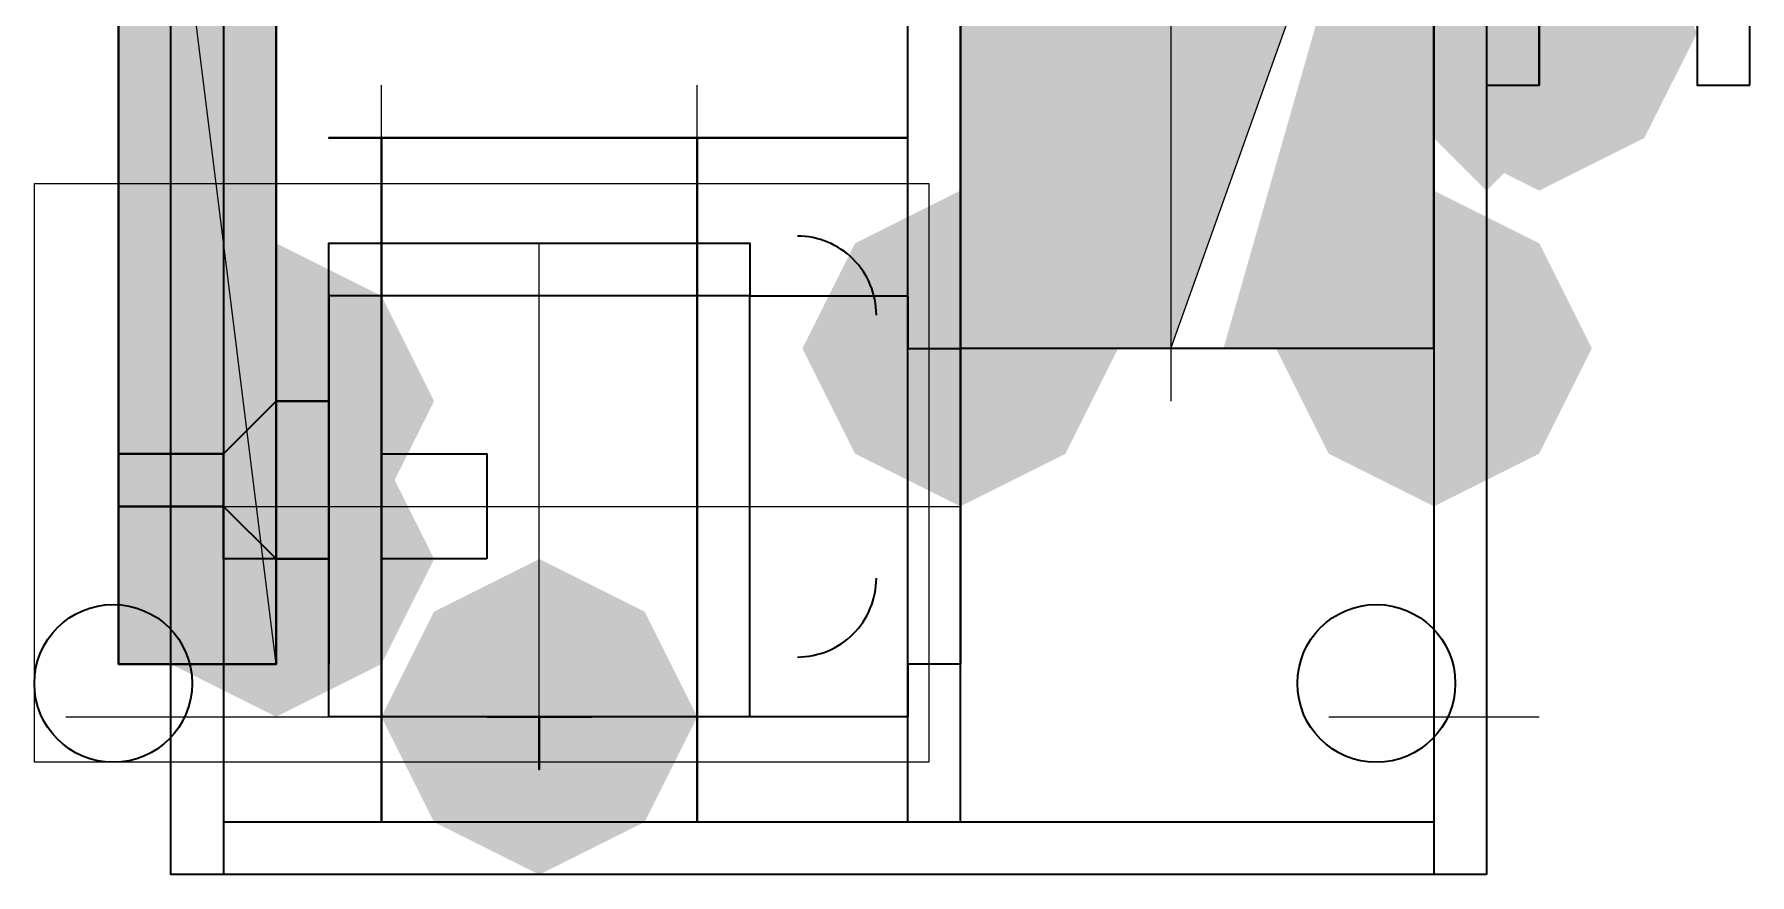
# Model space of a CAD drawing. Header units: millimetres. Extents: x 2315 to 4619, y 1334 to 1897.
# Drawn here: x 3728.426 to 3730.417, y 1515.92 to 1516.896 of the extents above; entities that cross this region are included whole.
import ezdxf

# ---------------------------------------------------------------- set-up
doc = ezdxf.new("R2010")
doc.units = ezdxf.units.MM
for name, color, linetype in [('PDF_3中心线层', 1, 'Continuous'), ('PDF_ACAD粗实线', 7, 'Continuous'), ('PDF_中心线层', 1, 'Continuous'), ('PDF_尺寸线层', 7, 'Continuous'), ('PDF_粗实线层', 7, 'Continuous'), ('PDF_虚线层', 6, 'Continuous')]:
    doc.layers.add(name, color=color, linetype=linetype)
picture_1 = doc.add_image_def('image6.png', size_in_pixel=(7, 11))

msp = doc.modelspace()

# ---------------------------------------------------------------- hatches: boundary and pattern name
at = {"layer": 'PDF_ACAD粗实线', "transparency": 33554559}
msp.add_hatch(color=256, dxfattribs=at).paths.add_polyline_path([(3730.1116, 1516.9584), (3730.0505, 1516.8973), (3729.9894, 1516.8363), (3730.0505, 1516.7752), (3730.1116, 1516.7141), (3730.1727, 1516.7752), (3730.2338, 1516.8363), (3730.1727, 1516.8973)])
at = {"layer": 'PDF_粗实线层', "true_color": 0xffffff, "transparency": 33554559}
h = msp.add_hatch(color=7, dxfattribs=at)
h.paths.add_polyline_path([(3730.0505, 1516.5309), (3730.0505, 1517.386), (3729.8062, 1516.5309)])
h.paths.add_polyline_path([(3729.7451, 1516.5309), (3730.0505, 1517.386), (3730.0505, 1518.5465), (3729.5008, 1518.5465), (3729.5008, 1516.5309)])
msp.add_hatch(color=7, dxfattribs=at).paths.add_polyline_path([(3728.7067, 1516.1644), (3728.7067, 1517.6303), (3728.5235, 1517.6303), (3728.5235, 1516.1644)])
at = {"layer": 'PDF_粗实线层', "transparency": 33554559}
for color, points in [(256, [(3730.0505, 1517.2028), (3729.9284, 1517.1417), (3729.8673, 1517.0195), (3729.9284, 1516.8973), (3730.0505, 1516.8363), (3730.1727, 1516.8973), (3730.2338, 1517.0195), (3730.1727, 1517.1417)]), (1, [(3730.1727, 1517.0806), (3730.0505, 1517.0195), (3729.9894, 1516.8973), (3730.0505, 1516.7752), (3730.1727, 1516.7141), (3730.2948, 1516.7752), (3730.3559, 1516.8973), (3730.2948, 1517.0195)]), (256, [(3729.5008, 1516.7141), (3729.3786, 1516.653), (3729.3175, 1516.5309), (3729.3786, 1516.4087), (3729.5008, 1516.3476), (3729.6229, 1516.4087), (3729.684, 1516.5309), (3729.6229, 1516.653)]), (256, [(3730.0505, 1516.7141), (3729.9284, 1516.653), (3729.8673, 1516.5309), (3729.9284, 1516.4087), (3730.0505, 1516.3476), (3730.1727, 1516.4087), (3730.2338, 1516.5309), (3730.1727, 1516.653)]), (256, [(3728.7067, 1516.653), (3728.5846, 1516.5919), (3728.5235, 1516.4698), (3728.5846, 1516.3476), (3728.7067, 1516.2865), (3728.8289, 1516.3476), (3728.89, 1516.4698), (3728.8289, 1516.5919)]), (256, [(3728.7067, 1516.4698), (3728.5846, 1516.4087), (3728.5235, 1516.2865), (3728.5846, 1516.1644), (3728.7067, 1516.1033), (3728.8289, 1516.1644), (3728.89, 1516.2865), (3728.8289, 1516.4087)]), (256, [(3729.0121, 1516.2865), (3728.89, 1516.2255), (3728.8289, 1516.1033), (3728.89, 1515.9811), (3729.0121, 1515.9201), (3729.1343, 1515.9811), (3729.1954, 1516.1033), (3729.1343, 1516.2255)])]:
    msp.add_hatch(color=color, dxfattribs=at).paths.add_polyline_path(points)

# ---------------------------------------------------------------- linework, layer by layer
at = {"layer": 'PDF_3中心线层', "lineweight": 18}
msp.add_lwpolyline([(3730.417, 1516.8363), (3730.3559, 1516.8363)], dxfattribs=at)
at = {"layer": 'PDF_ACAD粗实线', "lineweight": 25}
msp.add_lwpolyline([(3730.1116, 1516.8363), (3730.1116, 1517.9357), (3730.1116, 1516.8363)], dxfattribs=at)
at = {"layer": 'PDF_中心线层', "lineweight": 18}
for points in [[(3729.7451, 1517.8136), (3729.7451, 1518.6076), (3729.7451, 1516.4698)], [(3728.8289, 1515.9811), (3728.8289, 1516.8363)], [(3729.1954, 1515.9811), (3729.1954, 1516.8363)], [(3728.8289, 1516.5919), (3728.8289, 1516.653)], [(3729.0121, 1516.0422), (3729.0121, 1516.653)], [(3729.1954, 1516.5919), (3729.1954, 1516.653)], [(3728.5235, 1516.3476), (3729.5008, 1516.3476)], [(3728.5846, 1515.9811), (3728.5846, 1516.2255)], [(3730.0505, 1515.9811), (3730.0505, 1516.2255)], [(3728.4624, 1516.1033), (3728.7678, 1516.1033)], [(3728.9511, 1516.1033), (3729.0732, 1516.1033)], [(3729.9284, 1516.1033), (3730.1727, 1516.1033)]]:
    msp.add_lwpolyline(points, dxfattribs=at)
at = {"layer": 'PDF_尺寸线层', "lineweight": 35}
for points in [[(3728.6456, 1516.4087), (3728.7067, 1516.4698)], [(3728.6456, 1516.3476), (3728.7067, 1516.2865)]]:
    msp.add_lwpolyline(points, dxfattribs=at)
at = {"layer": 'PDF_粗实线层', "color": 7, "lineweight": 0, "true_color": 0xffffff}
for points in [[(3729.5008, 1516.5309), (3729.5008, 1517.386), (3729.5008, 1518.5465), (3730.0505, 1517.386), (3730.0505, 1518.5465), (3730.0505, 1517.386)], [(3728.7067, 1516.1644), (3728.5235, 1517.6303), (3728.7067, 1517.6303)], [(3729.7451, 1516.5309), (3730.0505, 1517.386), (3730.0505, 1516.5309)], [(3729.5008, 1516.5309), (3729.5008, 1516.5309)], [(3730.0505, 1516.5309), (3730.0505, 1516.5309)]]:
    msp.add_lwpolyline(points, dxfattribs=at)
at = {"layer": 'PDF_粗实线层', "lineweight": 35}
for points in [[(3729.7451, 1518.5465), (3730.0505, 1518.5465), (3730.0505, 1517.386), (3730.0505, 1516.5309), (3729.8062, 1516.5309), (3729.7451, 1516.5309), (3729.5008, 1516.5309), (3729.5008, 1517.386), (3729.5008, 1518.5465)], [(3730.1116, 1515.9201), (3728.5846, 1515.9201), (3728.5846, 1518.0579), (3730.1116, 1518.0579)], [(3730.417, 1516.8363), (3730.417, 1517.9357), (3730.3559, 1517.9357), (3730.3559, 1516.8363)], [(3728.5235, 1516.1644), (3728.7067, 1516.1644), (3728.7067, 1517.6303), (3728.5235, 1517.6303), (3728.7067, 1517.6303), (3728.7067, 1516.1644), (3728.5846, 1516.1644), (3728.5235, 1516.1644), (3728.5235, 1517.6303)], [(3729.5008, 1516.3476), (3729.5008, 1516.2255), (3729.5008, 1516.1644), (3729.4397, 1516.1644), (3729.4397, 1516.1033), (3729.3786, 1516.1033), (3729.2565, 1516.1033), (3729.0732, 1516.1033), (3729.0121, 1516.1033), (3729.0121, 1516.0422), (3729.0121, 1516.1033), (3728.9511, 1516.1033), (3728.7678, 1516.1033), (3728.7678, 1516.1644), (3728.7678, 1516.2865), (3728.7067, 1516.2865), (3728.6456, 1516.2865), (3728.6456, 1516.3476), (3728.5235, 1516.3476), (3728.5235, 1516.4087), (3728.6456, 1516.4087), (3728.7067, 1516.4698), (3728.7678, 1516.4698), (3728.7678, 1516.5919), (3728.7678, 1516.653), (3728.8289, 1516.653), (3729.0121, 1516.653), (3729.1954, 1516.653), (3729.2565, 1516.653), (3729.2565, 1516.5919), (3729.3786, 1516.5919), (3729.4397, 1516.5919), (3729.4397, 1516.5309), (3729.5008, 1516.5309)], [(3728.6456, 1516.4087), (3728.5235, 1516.4087), (3728.5235, 1516.3476), (3728.6456, 1516.3476)], [(3728.9511, 1516.2865), (3728.8289, 1516.2865), (3728.8289, 1516.4087), (3728.9511, 1516.4087)]]:
    msp.add_lwpolyline(points, close=True, dxfattribs=at)
for points in [[(3729.5008, 1518.5465), (3729.5008, 1516.5309), (3729.5008, 1518.5465)], [(3730.0505, 1516.5309), (3730.0505, 1518.5465), (3730.0505, 1516.5309)], [(3729.4397, 1515.9811), (3729.4397, 1517.9357)], [(3729.5008, 1515.9811), (3729.5008, 1517.9357)], [(3730.1116, 1516.8363), (3730.1727, 1516.8363), (3730.1727, 1517.9357), (3730.1116, 1517.9357)], [(3730.1727, 1516.8363), (3730.1727, 1517.9357), (3730.1727, 1516.8363)], [(3728.6456, 1517.8746), (3728.6456, 1515.9201)], [(3730.0505, 1517.8746), (3730.0505, 1515.9201)], [(3729.4397, 1516.7752), (3728.7678, 1516.7752), (3729.4397, 1516.7752)], [(3728.8289, 1516.7752), (3728.8289, 1515.9811), (3728.8289, 1516.7752)], [(3729.1954, 1516.7752), (3729.1954, 1515.9811), (3729.1954, 1516.7752)], [(3729.3786, 1516.1033), (3728.7678, 1516.1033), (3728.7678, 1516.653), (3729.2565, 1516.653), (3729.2565, 1516.5919), (3729.3786, 1516.5919)], [(3729.2565, 1516.1033), (3729.2565, 1516.5919), (3728.7678, 1516.5919), (3728.7678, 1516.1644)], [(3730.0505, 1516.5309), (3729.5008, 1516.5309), (3729.5008, 1516.2255)], [(3728.7678, 1516.4698), (3728.7067, 1516.4698), (3728.7067, 1516.2865)], [(3728.7067, 1516.4698), (3728.7067, 1516.2865), (3728.7678, 1516.2865)], [(3728.7678, 1516.1644), (3728.7678, 1516.1644)], [(3728.5846, 1516.1033), (3728.5846, 1516.1033)], [(3728.9511, 1516.1033), (3729.0121, 1516.1033), (3729.0732, 1516.1033)], [(3730.0505, 1516.1033), (3730.0505, 1516.1033)], [(3730.0505, 1515.9811), (3728.6456, 1515.9811)]]:
    msp.add_lwpolyline(points, dxfattribs=at)
at = {"layer": 'PDF_粗实线层', "color": 7, "lineweight": 0, "true_color": 0xffffff}
msp.add_lwpolyline([(3729.5008, 1516.5309), (3729.5008, 1516.5309), (3729.5008, 1516.5309)], close=True, dxfattribs=at)
at = {"layer": 'PDF_粗实线层', "lineweight": 35}
for centre in [(3728.5176, 1516.1421), (3728.5176, 1516.1421), (3729.9837, 1516.1421), (3729.9837, 1516.1421)]:
    msp.add_circle(centre, 0.0916, dxfattribs=at)
for centre, start, end in [((3729.3117, 1516.5697), 359.9999, 90.0001), ((3729.3117, 1516.2643), 269.9999, 0.0001)]:
    msp.add_arc(centre, 0.0916, start, end, dxfattribs=at)
at = {"layer": 'PDF_虚线层', "lineweight": 18}
for points in [[(3728.8289, 1516.653), (3728.8289, 1516.5919), (3728.8289, 1516.653)], [(3729.1954, 1516.653), (3729.1954, 1516.5919), (3729.1954, 1516.653)]]:
    msp.add_lwpolyline(points, dxfattribs=at)

# ---------------------------------------------------------------- pictures from other files: only their frames are drawn
at = {"layer": 'PDF_粗实线层'}
image = msp.add_image(picture_1, insert=(3729.4644, 1516.0505), size_in_units=(0.6719, 1.0384), rotation=90, dxfattribs=at)
image.dxf.flags = 15

doc.saveas('drawing.dxf')
